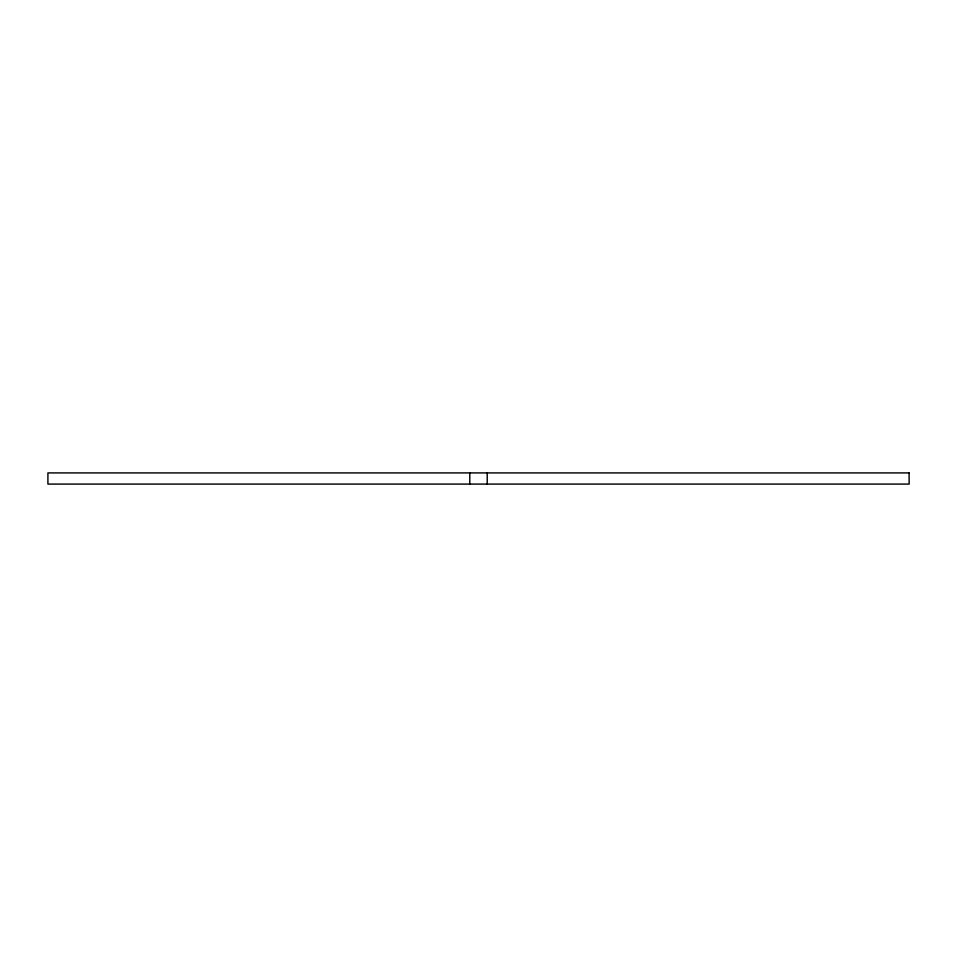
<?xml version="1.0" encoding="UTF-8"?>
<svg xmlns="http://www.w3.org/2000/svg" width="957" height="957" viewBox="0 0 957 957"><rect width="100%" height="100%" fill="white"/><g stroke="black" fill="none" stroke-linecap="round" stroke-linejoin="round"><path stroke-width="1.44" d="M487.221 472.914L487.221 484.086M469.779 472.914L469.779 484.086M909.09 472.914L47.91 472.914L47.91 484.086L909.15 484.086L909.09 472.914"/></g></svg>
